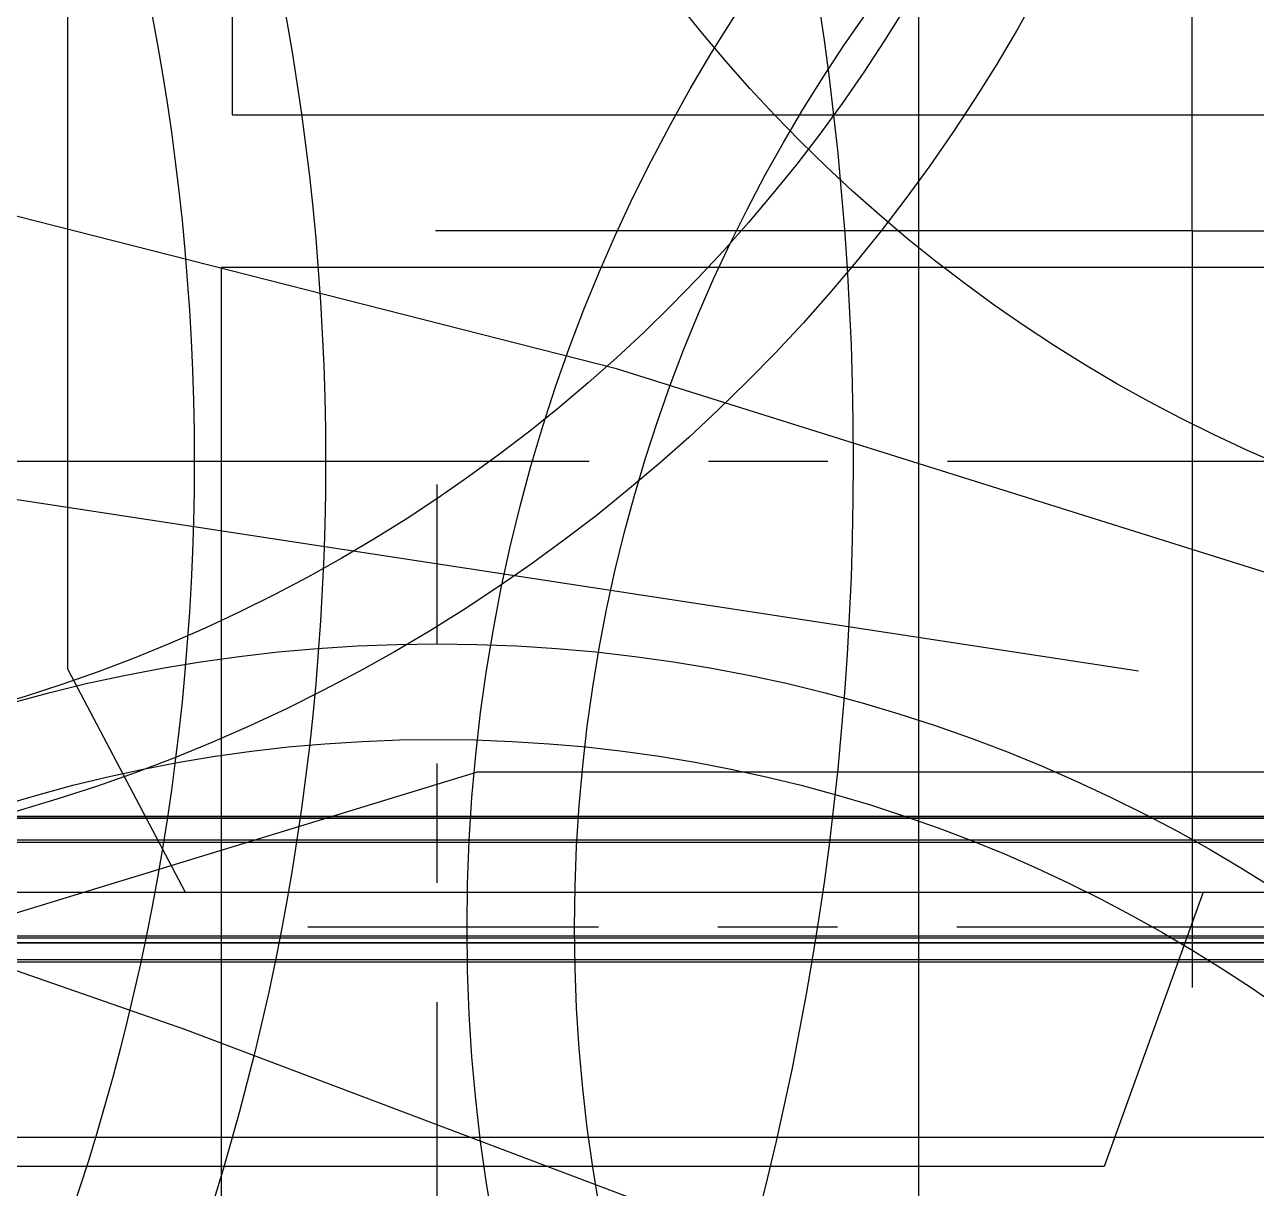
# Model space of a CAD drawing. Extents: x -381 to 213, y -63 to 250.
# Drawn here: x -90.64 to -75.18, y 3.49 to 18.1 of the extents above; entities that cross this region are included whole.
import ezdxf

# ---------------------------------------------------------------- set-up
doc = ezdxf.new("R2010")
doc.units = 0
doc.header["$MEASUREMENT"] = 0
for name, pattern in [('K5LT65535', [0]), ('K5LT_AXLED', [19.5, 15, -1.5, 1.5, -1.5]), ('K5LT_BASIC', [0])]:
    doc.linetypes.add(name, pattern=pattern)
doc.layers.add('Системный слой', color=7, linetype='Continuous')

# ---------------------------------------------------------------- blocks, each defined once
blk = doc.blocks.new('*U')
at = {"layer": 'Системный слой', "color": 30, "linetype": 'K5LT_AXLED'}
for p, q in [((-118.058, 12.608), (-118.058, 22.108)), ((-118.058, 12.608), (-127.558, 12.608)), ((-118.058, 12.608), (-108.558, 12.608)), ((-118.058, 12.608), (-118.058, 3.108)), ((94.013, 5.982), (160.527, 5.982)), ((94.013, 5.982), (160.527, 5.982)), ((94.013, 5.981), (158.547, 5.981)), ((94.013, 5.981), (162.509, 5.981)), ((94.013, 5.981), (158.547, 5.981)), ((94.013, 5.981), (162.509, 5.981)), ((-21.536, -16.111), (-21.536, 5.389)), ((-21.536, -16.111), (-21.536, 4.189)), ((-0.009, -0.168), (-23.159, -0.168)), ((-0.009, -0.168), (-21.809, -0.168))]:
    blk.add_line(p, q, dxfattribs=at)
at = {"layer": 'Системный слой', "color": 5, "linetype": 'K5LT_BASIC'}
for p, q in [((156.17, 1.223), (-168.83, 1.223)), ((-46.622, 1.223), (33.378, 1.223)), ((-168.83, -0.277), (156.17, -0.277)), ((-41.505, -22.169), (43.495, -22.169)), ((43.495, -22.17), (-41.505, -22.17))]:
    blk.add_line(p, q, dxfattribs=at)
blk = doc.blocks.new('*F')
at = {"layer": 'Системный слой', "color": 5, "linetype": 'K5LT_BASIC'}
blk.add_line((6.412, -18.732), (7.891, -21.534), dxfattribs=at)
at = {"layer": 'Системный слой', "color": 5, "linetype": 'K5LT65535'}
for points in [[(-51.102, 49.761), (-128.234, 22.87), (-130.112, 20.429), (-130.112, 14.065), (-53.877, 14.065), (-43.829, 42.392), (-43.829, 45.933)], [(57.084, 15.692), (54.357, 42.488), (52.06, 44.784), (7.561, 44.784), (6.412, 41.243), (6.412, -18.732)], [(117.931, 0.764), (123.434, -1.15), (129.335, -3.383), (130.93, -6.254), (132.047, -10.082), (139.942, -10.082), (139.942, -7.769), (138.666, -7.769), (138.666, 3.076), (137.23, 4.512), (128.857, 7.143), (119.127, 9.616)], [(86.016, 16.718), (89.095, 10.429), (135.412, 3.347)], [(61.31, -34.166), (-32.345, -34.121), (-47.082, -29.094), (-58.662, -6.988), (-60.958, -2.49), (-65.073, -0.385), (-75.983, 2.103), (-86.605, 2.103), (-95.888, 2.103), (-104.022, -0.385), (-108.998, -5.361), (-114.262, -13.687), (-130.243, -13.687), (-130.243, 12.152), (-51.58, 12.152), (-42.01, -15.983), (-39.427, -18.567), (-35.886, -20.385), (-31.867, -21.534), (54.835, -21.534), (57.084, -19.285), (57.084, 15.692), (64.596, 15.692), (64.622, 7.622)], [(20.671, -21.534), (19.427, -24.979), (-6.794, -24.979), (-8.516, -21.534)]]:
    blk.add_lwpolyline(points, dxfattribs=at)
at = {"layer": 'Системный слой', "color": 5, "linetype": 'K5LT_BASIC'}
for centre, radius in [((94.013, 5.981), 62.534), ((94.013, 5.981), 62.534), ((94.013, 5.981), 37.817), ((94.013, 5.981), 37.817), ((94.013, 5.981), 31.192), ((94.013, 5.981), 31.192), ((94.013, 5.982), 29.543), ((94.013, 5.982), 29.543), ((-0.009, -0.168), 21.15), ((29.045, 1.333), 19), ((-0.009, -0.168), 19.8), ((-21.536, -16.111), 19.5), ((-21.536, -16.111), 18.3), ((22.327, -9.208), 1.5)]:
    blk.add_circle(centre, radius, dxfattribs=at)
at = {"layer": 'Системный слой'}
blk.add_blockref('*U', (0, 0), dxfattribs=at)
blk.add_blockref('*U', (0, 0), dxfattribs=at)
blk.add_blockref('*U', (0, 0), dxfattribs=at)
blk.add_blockref('*U', (0, 0), dxfattribs=at)
blk.add_blockref('*U', (0, 0), dxfattribs=at)
blk.add_blockref('*U', (0, 0), dxfattribs=at)
blk.add_blockref('*U', (0, 0), dxfattribs=at)
blk.add_blockref('*U', (0, 0), dxfattribs=at)
blk.add_blockref('*U', (0, 0), dxfattribs=at)
blk.add_blockref('*U', (0, 0), dxfattribs=at)
blk.add_blockref('*U', (0, 0), dxfattribs=at)
blk.add_blockref('*U', (0, 0), dxfattribs=at)
blk.add_blockref('*U', (0, 0), dxfattribs=at)
blk.add_blockref('*U', (0, 0), dxfattribs=at)
blk.add_blockref('*U', (0, 0), dxfattribs=at)
blk.add_blockref('*U', (0, 0), dxfattribs=at)
blk.add_blockref('*U', (0, 0), dxfattribs=at)
blk.add_blockref('*U', (0, 0), dxfattribs=at)
blk.add_blockref('*U', (0, 0), dxfattribs=at)
blk.add_blockref('*U', (0, 0), dxfattribs=at)
blk.add_blockref('*U', (0, 0), dxfattribs=at)
blk.add_blockref('*U', (0, 0), dxfattribs=at)
blk.add_blockref('*U', (0, 0), dxfattribs=at)
blk.add_blockref('*U', (0, 0), dxfattribs=at)
blk.add_blockref('*U', (0, 0), dxfattribs=at)
blk.add_blockref('*U', (0, 0), dxfattribs=at)
blk.add_blockref('*U', (0, 0), dxfattribs=at)
blk.add_blockref('*U', (0, 0), dxfattribs=at)
blk.add_blockref('*U', (0, 0), dxfattribs=at)
blk.add_blockref('*U', (0, 0), dxfattribs=at)
blk.add_blockref('*U', (0, 0), dxfattribs=at)
blk.add_blockref('*U', (0, 0), dxfattribs=at)
blk.add_blockref('*U', (0, 0), dxfattribs=at)
blk.add_blockref('*U', (0, 0), dxfattribs=at)
blk.add_blockref('*U', (0, 0), dxfattribs=at)
blk.add_blockref('*U', (0, 0), dxfattribs=at)
blk.add_blockref('*U', (0, 0), dxfattribs=at)
blk.add_blockref('*U', (0, 0), dxfattribs=at)
blk.add_blockref('*U', (0, 0), dxfattribs=at)
blk.add_blockref('*U', (0, 0), dxfattribs=at)
blk.add_blockref('*U', (0, 0), dxfattribs=at)
blk.add_blockref('*U', (0, 0), dxfattribs=at)
blk.add_blockref('*U', (0, 0), dxfattribs=at)
blk.add_blockref('*U', (0, 0), dxfattribs=at)
blk.add_blockref('*U', (0, 0), dxfattribs=at)
blk.add_blockref('*U', (0, 0), dxfattribs=at)
blk.add_blockref('*U', (0, 0), dxfattribs=at)
blk.add_blockref('*U', (0, 0), dxfattribs=at)
blk.add_blockref('*U', (0, 0), dxfattribs=at)
blk.add_blockref('*U', (0, 0), dxfattribs=at)
blk.add_blockref('*U', (0, 0), dxfattribs=at)
blk.add_blockref('*U', (0, 0), dxfattribs=at)
blk.add_blockref('*U', (0, 0), dxfattribs=at)
blk.add_blockref('*U', (0, 0), dxfattribs=at)
blk.add_blockref('*U', (0, 0), dxfattribs=at)
blk.add_blockref('*U', (0, 0), dxfattribs=at)
blk.add_blockref('*U', (0, 0), dxfattribs=at)
blk.add_blockref('*U', (0, 0), dxfattribs=at)
blk.add_blockref('*U', (0, 0), dxfattribs=at)
blk.add_blockref('*U', (0, 0), dxfattribs=at)
blk.add_blockref('*U', (0, 0), dxfattribs=at)
blk.add_blockref('*U', (0, 0), dxfattribs=at)
blk.add_blockref('*U', (0, 0), dxfattribs=at)
blk.add_blockref('*U', (0, 0), dxfattribs=at)
blk.add_blockref('*U', (0, 0), dxfattribs=at)
blk.add_blockref('*U', (0, 0), dxfattribs=at)
blk.add_blockref('*U', (0, 0), dxfattribs=at)
blk.add_blockref('*U', (0, 0), dxfattribs=at)
blk.add_blockref('*U', (0, 0), dxfattribs=at)
blk.add_blockref('*U', (0, 0), dxfattribs=at)
blk.add_blockref('*U', (0, 0), dxfattribs=at)
blk.add_blockref('*U', (0, 0), dxfattribs=at)
blk.add_blockref('*U', (0, 0), dxfattribs=at)
blk.add_blockref('*U', (0, 0), dxfattribs=at)
blk.add_blockref('*U', (0, 0), dxfattribs=at)
blk.add_blockref('*U', (0, 0), dxfattribs=at)
blk.add_blockref('*U', (0, 0), dxfattribs=at)
blk.add_blockref('*U', (0, 0), dxfattribs=at)
blk.add_blockref('*U', (0, 0), dxfattribs=at)
blk.add_blockref('*U', (0, 0), dxfattribs=at)
blk.add_blockref('*U', (0, 0), dxfattribs=at)
blk.add_blockref('*U', (0, 0), dxfattribs=at)
blk.add_blockref('*U', (0, 0), dxfattribs=at)
blk.add_blockref('*U', (0, 0), dxfattribs=at)
blk.add_blockref('*U', (0, 0), dxfattribs=at)
blk.add_blockref('*U', (0, 0), dxfattribs=at)
blk.add_blockref('*U', (0, 0), dxfattribs=at)
blk.add_blockref('*U', (0, 0), dxfattribs=at)
blk.add_blockref('*U', (0, 0), dxfattribs=at)
blk.add_blockref('*U', (0, 0), dxfattribs=at)
blk.add_blockref('*U', (0, 0), dxfattribs=at)
blk.add_blockref('*U', (0, 0), dxfattribs=at)
blk.add_blockref('*U', (0, 0), dxfattribs=at)
blk.add_blockref('*U', (0, 0), dxfattribs=at)
blk.add_blockref('*U', (0, 0), dxfattribs=at)
blk.add_blockref('*U', (0, 0), dxfattribs=at)
blk.add_blockref('*U', (0, 0), dxfattribs=at)
blk.add_blockref('*U', (0, 0), dxfattribs=at)
blk.add_blockref('*U', (0, 0), dxfattribs=at)
blk.add_blockref('*U', (0, 0), dxfattribs=at)
blk.add_blockref('*U', (0, 0), dxfattribs=at)
blk.add_blockref('*U', (0, 0), dxfattribs=at)
blk.add_blockref('*U', (0, 0), dxfattribs=at)
blk.add_blockref('*U', (0, 0), dxfattribs=at)
blk.add_blockref('*U', (0, 0), dxfattribs=at)
blk.add_blockref('*U', (0, 0), dxfattribs=at)
blk.add_blockref('*U', (0, 0), dxfattribs=at)
blk.add_blockref('*U', (0, 0), dxfattribs=at)
blk.add_blockref('*U', (0, 0), dxfattribs=at)
blk.add_blockref('*U', (0, 0), dxfattribs=at)
blk.add_blockref('*U', (0, 0), dxfattribs=at)
blk.add_blockref('*U', (0, 0), dxfattribs=at)
blk.add_blockref('*U', (0, 0), dxfattribs=at)
blk.add_blockref('*U', (0, 0), dxfattribs=at)
blk.add_blockref('*U', (0, 0), dxfattribs=at)
blk.add_blockref('*U', (0, 0), dxfattribs=at)
blk.add_blockref('*U', (0, 0), dxfattribs=at)
blk.add_blockref('*U', (0, 0), dxfattribs=at)
blk.add_blockref('*U', (0, 0), dxfattribs=at)
blk.add_blockref('*U', (0, 0), dxfattribs=at)
blk.add_blockref('*U', (0, 0), dxfattribs=at)
blk.add_blockref('*U', (0, 0), dxfattribs=at)
blk.add_blockref('*U', (0, 0), dxfattribs=at)
blk.add_blockref('*U', (0, 0), dxfattribs=at)
blk.add_blockref('*U', (0, 0), dxfattribs=at)
blk.add_blockref('*U', (0, 0), dxfattribs=at)
blk.add_blockref('*U', (0, 0), dxfattribs=at)
blk.add_blockref('*U', (0, 0), dxfattribs=at)
blk.add_blockref('*U', (0, 0), dxfattribs=at)
blk.add_blockref('*U', (0, 0), dxfattribs=at)
blk.add_blockref('*U', (0, 0), dxfattribs=at)
blk.add_blockref('*U', (0, 0), dxfattribs=at)
blk.add_blockref('*U', (0, 0), dxfattribs=at)
blk.add_blockref('*U', (0, 0), dxfattribs=at)
blk.add_blockref('*U', (0, 0), dxfattribs=at)
blk.add_blockref('*U', (0, 0), dxfattribs=at)
blk.add_blockref('*U', (0, 0), dxfattribs=at)
blk.add_blockref('*U', (0, 0), dxfattribs=at)
blk.add_blockref('*U', (0, 0), dxfattribs=at)
blk.add_blockref('*U', (0, 0), dxfattribs=at)
blk.add_blockref('*U', (0, 0), dxfattribs=at)
blk.add_blockref('*U', (0, 0), dxfattribs=at)
blk.add_blockref('*U', (0, 0), dxfattribs=at)
blk.add_blockref('*U', (0, 0), dxfattribs=at)
blk.add_blockref('*U', (0, 0), dxfattribs=at)
blk.add_blockref('*U', (0, 0), dxfattribs=at)
blk.add_blockref('*U', (0, 0), dxfattribs=at)
blk.add_blockref('*U', (0, 0), dxfattribs=at)
blk.add_blockref('*U', (0, 0), dxfattribs=at)
blk.add_blockref('*U', (0, 0), dxfattribs=at)
blk.add_blockref('*U', (0, 0), dxfattribs=at)
blk.add_blockref('*U', (0, 0), dxfattribs=at)
blk.add_blockref('*U', (0, 0), dxfattribs=at)
blk.add_blockref('*U', (0, 0), dxfattribs=at)
blk.add_blockref('*U', (0, 0), dxfattribs=at)
blk.add_blockref('*U', (0, 0), dxfattribs=at)
blk.add_blockref('*U', (0, 0), dxfattribs=at)
blk.add_blockref('*U', (0, 0), dxfattribs=at)
blk.add_blockref('*U', (0, 0), dxfattribs=at)
blk.add_blockref('*U', (0, 0), dxfattribs=at)
blk.add_blockref('*U', (0, 0), dxfattribs=at)
blk.add_blockref('*U', (0, 0), dxfattribs=at)
blk.add_blockref('*U', (0, 0), dxfattribs=at)
blk.add_blockref('*U', (0, 0), dxfattribs=at)
blk.add_blockref('*U', (0, 0), dxfattribs=at)
blk.add_blockref('*U', (0, 0), dxfattribs=at)
blk.add_blockref('*U', (0, 0), dxfattribs=at)
blk.add_blockref('*U', (0, 0), dxfattribs=at)
blk.add_blockref('*U', (0, 0), dxfattribs=at)
blk.add_blockref('*U', (0, 0), dxfattribs=at)
blk.add_blockref('*U', (0, 0), dxfattribs=at)
blk.add_blockref('*U', (0, 0), dxfattribs=at)
blk.add_blockref('*U', (0, 0), dxfattribs=at)
blk.add_blockref('*U', (0, 0), dxfattribs=at)
blk.add_blockref('*U', (0, 0), dxfattribs=at)
blk.add_blockref('*U', (0, 0), dxfattribs=at)
blk.add_blockref('*U', (0, 0), dxfattribs=at)
blk.add_blockref('*U', (0, 0), dxfattribs=at)
blk.add_blockref('*U', (0, 0), dxfattribs=at)
blk.add_blockref('*U', (0, 0), dxfattribs=at)
blk.add_blockref('*U', (0, 0), dxfattribs=at)
blk.add_blockref('*U', (0, 0), dxfattribs=at)
blk.add_blockref('*U', (0, 0), dxfattribs=at)
blk.add_blockref('*U', (0, 0), dxfattribs=at)
blk.add_blockref('*U', (0, 0), dxfattribs=at)
blk.add_blockref('*U', (0, 0), dxfattribs=at)
blk.add_blockref('*U', (0, 0), dxfattribs=at)
blk.add_blockref('*U', (0, 0), dxfattribs=at)
blk.add_blockref('*U', (0, 0), dxfattribs=at)
blk.add_blockref('*U', (0, 0), dxfattribs=at)
blk.add_blockref('*U', (0, 0), dxfattribs=at)
blk.add_blockref('*U', (0, 0), dxfattribs=at)
blk.add_blockref('*U', (0, 0), dxfattribs=at)
blk.add_blockref('*U', (0, 0), dxfattribs=at)
blk.add_blockref('*U', (0, 0), dxfattribs=at)
blk.add_blockref('*U', (0, 0), dxfattribs=at)
blk.add_blockref('*U', (0, 0), dxfattribs=at)
blk.add_blockref('*U', (0, 0), dxfattribs=at)
blk.add_blockref('*U', (0, 0), dxfattribs=at)
blk.add_blockref('*U', (0, 0), dxfattribs=at)
blk.add_blockref('*U', (0, 0), dxfattribs=at)
blk.add_blockref('*U', (0, 0), dxfattribs=at)
blk.add_blockref('*U', (0, 0), dxfattribs=at)
blk.add_blockref('*U', (0, 0), dxfattribs=at)
blk.add_blockref('*U', (0, 0), dxfattribs=at)
blk.add_blockref('*U', (0, 0), dxfattribs=at)
blk.add_blockref('*U', (0, 0), dxfattribs=at)

msp = doc.modelspace()

# ---------------------------------------------------------------- block references
at = {"layer": 'Системный слой'}
for p in [(-96.515, 28.741), (-63.927, 6.935), (50.828, 6.909), (-212.068, 6.637), (10.927, 6.609), (42.075, 2.903)]:
    msp.add_blockref('*F', p, dxfattribs=at)

doc.saveas('drawing.dxf')
